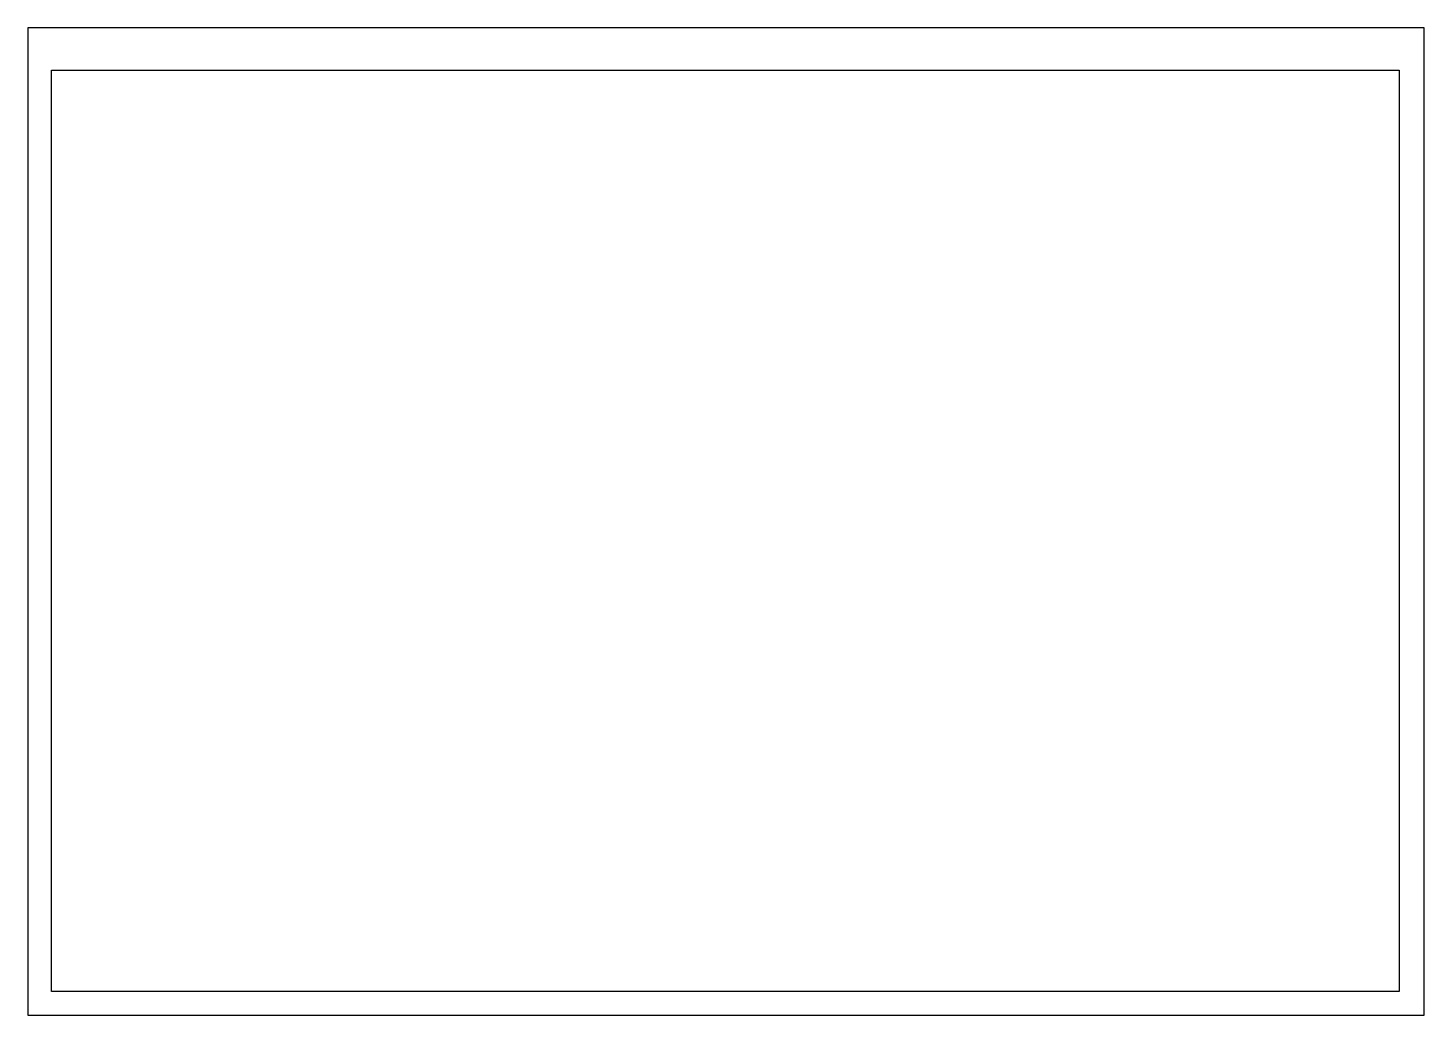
# Paper-space layout '60' of a CAD drawing. Extents: x 0 to 297, y 0 to 210.
import ezdxf

# ---------------------------------------------------------------- set-up
doc = ezdxf.new("R2010")
doc.units = 0

psp = doc.layouts.new('60')

# ---------------------------------------------------------------- linework, layer by layer
for points in [[(0, 0), (297, 0), (297, 210), (0, 210)], [(291.7, 5), (5, 5), (5, 201), (291.7, 201)]]:
    psp.add_lwpolyline(points, close=True)

# ---------------------------------------------------------------- viewports
at = {"layer": 'Defpoints'}
psp.add_viewport(center=(148.35, 103), size=(286.7, 196.0032), view_center_point=(5497.37, 1504.93), view_height=1066.9609, dxfattribs=at)

doc.saveas('drawing.dxf')
